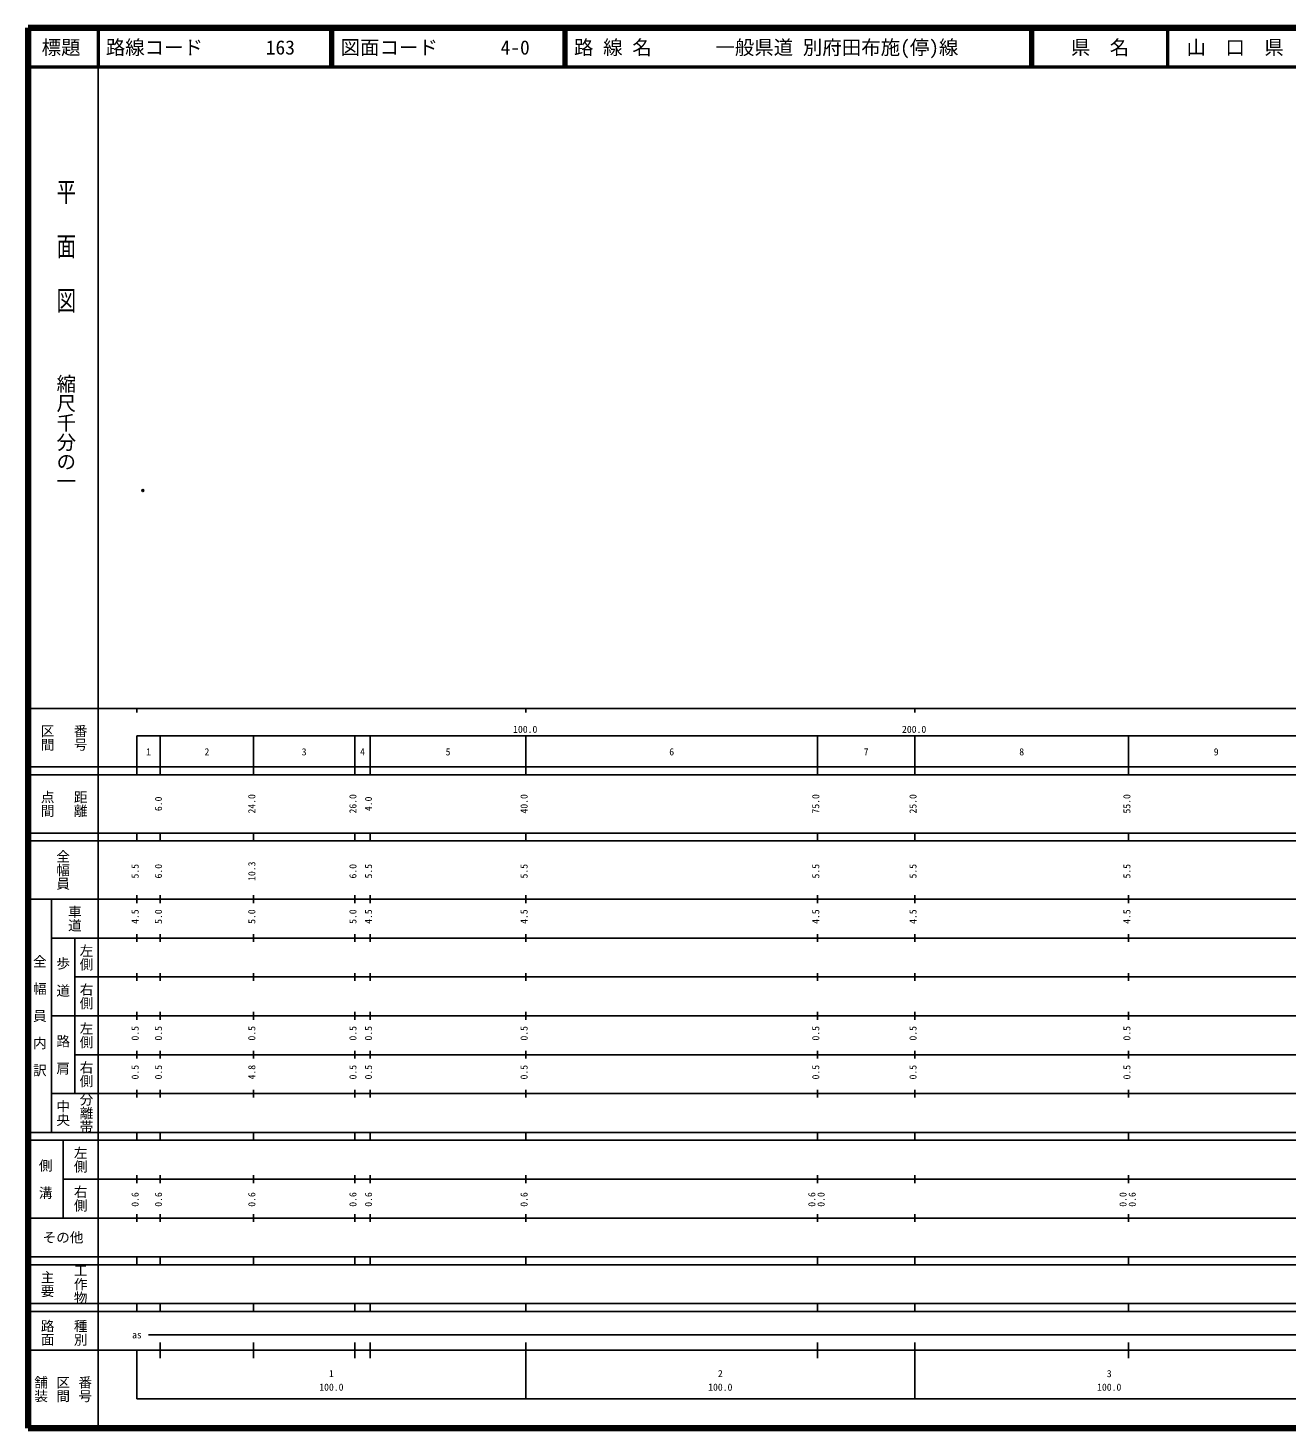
# Model space of a CAD drawing. Units: millimetres on the paper. Extents: x 40 to 680, y 20 to 380.
# Drawn here: x 40 to 363.7, y 20 to 380 of the extents above; entities that cross this region are included whole.
import ezdxf
from ezdxf.enums import TextEntityAlignment as Align

# ---------------------------------------------------------------- set-up
doc = ezdxf.new("R2010")
doc.units = ezdxf.units.MM
doc.header["$PDMODE"] = 32
doc.header["$PDSIZE"] = 0.5
doc.layers.add('M-OTRS', color=6, linetype='Continuous')
doc.layers.add('M-TTL-TXT', color=7, linetype='Continuous')
for name, color, linetype, lineweight in [('M-TTL', 2, 'Continuous', 140), ('M-TTL-BAND', 7, 'Continuous', 25), ('M-TTL-LINE', 7, 'Continuous', 50)]:
    doc.layers.add(name, color=color, linetype=linetype, lineweight=lineweight)
doc.styles.add('@ＭＳ ゴシック', font='')
doc.styles.add('ＭＳ ゴシック', font='')
doc.styles.get('@ＭＳ ゴシック').set_extended_font_data('@MS Gothic')
doc.styles.get('ＭＳ ゴシック').set_extended_font_data('MS Gothic')

msp = doc.modelspace()

# ---------------------------------------------------------------- linework, layer by layer
at = {"layer": 'M-OTRS'}
msp.add_point((69.529, 261.057), dxfattribs=at)
at = {"layer": 'M-TTL'}
for p, q in [((40, 380), (40, 20)), ((680, 380), (40, 380)), ((40, 20), (680, 20))]:
    msp.add_line(p, q, dxfattribs=at)
at = {"layer": 'M-TTL-BAND'}
for p, q in [((58, 370), (58, 20)), ((40, 205), (579, 205)), ((68, 205), (68, 204)), ((168, 205), (168, 204)), ((268, 205), (268, 204)), ((68, 198), (579, 198)), ((68, 198), (68, 188)), ((74, 188), (74, 198)), ((98, 188), (98, 198)), ((124, 188), (124, 198)), ((128, 188), (128, 198)), ((168, 188), (168, 198)), ((243, 188), (243, 198)), ((268, 188), (268, 198)), ((323, 188), (323, 198)), ((40, 190), (579, 190)), ((40, 188), (579, 188)), ((40, 173), (579, 173)), ((68, 171), (68, 173)), ((74, 171), (74, 173)), ((98, 171), (98, 173)), ((124, 171), (124, 173)), ((128, 171), (128, 173)), ((168, 171), (168, 173)), ((243, 171), (243, 173)), ((268, 171), (268, 173)), ((323, 171), (323, 173)), ((40, 171), (579, 171)), ((40, 156), (579, 156)), ((46, 96), (46, 156)), ((68, 155), (68, 157)), ((74, 155), (74, 157)), ((98, 155), (98, 157)), ((124, 155), (124, 157)), ((128, 155), (128, 157)), ((168, 155), (168, 157)), ((243, 155), (243, 157)), ((268, 155), (268, 157)), ((323, 155), (323, 157)), ((46, 146), (579, 146)), ((52, 146), (52, 106)), ((68, 145), (68, 147)), ((74, 145), (74, 147)), ((98, 145), (98, 147)), ((124, 145), (124, 147)), ((128, 145), (128, 147)), ((168, 145), (168, 147)), ((243, 145), (243, 147)), ((268, 145), (268, 147)), ((323, 145), (323, 147)), ((68, 135), (68, 137)), ((74, 135), (74, 137)), ((98, 135), (98, 137)), ((124, 135), (124, 137)), ((128, 135), (128, 137)), ((168, 135), (168, 137)), ((243, 135), (243, 137)), ((268, 135), (268, 137)), ((323, 135), (323, 137)), ((52, 136), (579, 136)), ((46, 126), (579, 126)), ((68, 125), (68, 127)), ((74, 125), (74, 127)), ((98, 125), (98, 127)), ((124, 125), (124, 127)), ((128, 125), (128, 127)), ((168, 125), (168, 127)), ((243, 125), (243, 127)), ((268, 125), (268, 127)), ((323, 125), (323, 127)), ((52, 116), (579, 116)), ((68, 115), (68, 117)), ((74, 115), (74, 117)), ((98, 115), (98, 117)), ((124, 115), (124, 117)), ((128, 115), (128, 117)), ((168, 115), (168, 117)), ((243, 115), (243, 117)), ((268, 115), (268, 117)), ((323, 115), (323, 117)), ((46, 106), (579, 106)), ((68, 105), (68, 107)), ((74, 105), (74, 107)), ((98, 105), (98, 107)), ((124, 105), (124, 107)), ((128, 105), (128, 107)), ((168, 105), (168, 107)), ((243, 105), (243, 107)), ((268, 105), (268, 107)), ((323, 105), (323, 107)), ((40, 96), (579, 96)), ((40, 94), (579, 94)), ((49, 94), (49, 74)), ((68, 94), (68, 96)), ((74, 94), (74, 96)), ((98, 94), (98, 96)), ((124, 94), (124, 96)), ((128, 94), (128, 96)), ((168, 94), (168, 96)), ((243, 94), (243, 96)), ((268, 94), (268, 96)), ((323, 94), (323, 96)), ((49, 84), (579, 84)), ((68, 83), (68, 85)), ((74, 83), (74, 85)), ((98, 83), (98, 85)), ((124, 83), (124, 85)), ((128, 83), (128, 85)), ((168, 83), (168, 85)), ((243, 83), (243, 85)), ((268, 83), (268, 85)), ((323, 83), (323, 85)), ((40, 74), (579, 74)), ((68, 73), (68, 75)), ((74, 73), (74, 75)), ((98, 73), (98, 75)), ((124, 73), (124, 75)), ((128, 73), (128, 75)), ((168, 73), (168, 75)), ((243, 73), (243, 75)), ((268, 73), (268, 75)), ((323, 73), (323, 75)), ((40, 64), (579, 64)), ((40, 62), (579, 62)), ((68, 62), (68, 64)), ((74, 62), (74, 64)), ((98, 62), (98, 64)), ((124, 62), (124, 64)), ((128, 62), (128, 64)), ((168, 62), (168, 64)), ((243, 62), (243, 64)), ((268, 62), (268, 64)), ((323, 62), (323, 64)), ((40, 52), (579, 52)), ((68, 50), (68, 52)), ((74, 50), (74, 52)), ((98, 50), (98, 52)), ((124, 50), (124, 52)), ((128, 50), (128, 52)), ((168, 50), (168, 52)), ((243, 50), (243, 52)), ((268, 50), (268, 52)), ((323, 50), (323, 52)), ((40, 50), (579, 50)), ((71, 44), (565, 44)), ((40, 40), (579, 40)), ((68, 40), (68, 27.5)), ((74, 38), (74, 42)), ((98, 38), (98, 42)), ((124, 38), (124, 42)), ((128, 38), (128, 42)), ((168, 27.5), (168, 42)), ((243, 38), (243, 42)), ((268, 27.5), (268, 42)), ((323, 38), (323, 42)), ((68, 27.5), (579, 27.5))]:
    msp.add_line(p, q, dxfattribs=at)
at = {"layer": 'M-TTL-LINE'}
for p, q in [((58, 380), (58, 370)), ((117.75, 380), (117.75, 370)), ((118.25, 380), (118.25, 370)), ((177.75, 380), (177.75, 370)), ((178.25, 380), (178.25, 370)), ((297.75, 380), (297.75, 370)), ((298.25, 380), (298.25, 370)), ((333, 380), (333, 370)), ((40, 370), (680, 370))]:
    msp.add_line(p, q, dxfattribs=at)

# ---------------------------------------------------------------- texts
at = {"layer": 'M-TTL-BAND', "style": '@ＭＳ ゴシック', "width": 1.4}
msp.add_text('平  面  図', height=3.666, rotation=270, dxfattribs=at).set_placement((49.777, 306.475), align=Align.MIDDLE_RIGHT)
at = {"layer": 'M-TTL-BAND', "style": '@ＭＳ ゴシック'}
msp.add_text('縮尺千分の一', height=3.666, rotation=270, dxfattribs=at).set_placement((49.777, 261.03), align=Align.MIDDLE_RIGHT)
for s, p in [('区間', (45, 197.5)), ('番号', (53.5, 197.5)), ('点間', (45, 180.5)), ('距離', (53.5, 180.5)), ('全幅員', (49, 163.5)), ('車道', (52, 151)), ('左側', (55, 141)), ('全\u3000幅\u3000員\u3000内\u3000訳', (43, 126)), ('歩\u3000道', (49, 136)), ('右側', (55, 131)), ('左側', (55, 121)), ('路\u3000肩', (49, 116)), ('右側', (55, 111)), ('分離帯', (55, 101)), ('中央', (49, 101)), ('左側', (53.5, 89)), ('側\u3000溝', (44.5, 84)), ('右側', (53.5, 79)), ('工作物', (53.5, 57)), ('主要', (45, 57)), ('路面', (45, 44.5)), ('種別', (53.5, 44.5)), ('舗装', (43.333, 30)), ('区間', (49, 30)), ('番号', (54.667, 30))]:
    msp.add_text(s, height=2.566, rotation=270, dxfattribs=at).set_placement(p, align=Align.MIDDLE_CENTER)
at = {"layer": 'M-TTL-BAND', "style": 'ＭＳ ゴシック'}
for s, p in [('100.0', (167.844, 198.195)), ('200.0', (267.844, 198.195)), ('1', (71, 192.405)), ('2', (86, 192.405)), ('3', (111, 192.405)), ('4', (126, 192.405)), ('5', (148, 192.405)), ('6', (205.5, 192.405)), ('7', (255.5, 192.405)), ('8', (295.5, 192.405)), ('9', (345.5, 192.405)), ('as', (68, 42.5)), ('1', (118, 32.523)), ('2', (218, 32.523)), ('3', (318, 32.523)), ('100.0', (118, 29.033)), ('100.0', (218, 29.033)), ('100.0', (318, 29.033))]:
    msp.add_text(s, height=1.833, dxfattribs=at).set_placement(p, align=Align.BOTTOM_CENTER)
for s, p in [('6.0', (75, 180.5)), ('24.0', (99, 180.5)), ('26.0', (125, 180.5)), ('4.0', (129, 180.5)), ('40.0', (169, 180.5)), ('75.0', (244, 180.5)), ('25.0', (269, 180.5)), ('55.0', (324, 180.5)), ('5.5', (69, 163.174)), ('6.0', (75, 163.174)), ('10.3', (99, 163.174)), ('6.0', (125, 163.174)), ('5.5', (129, 163.174)), ('5.5', (169, 163.174)), ('5.5', (244, 163.174)), ('5.5', (269, 163.174)), ('5.5', (324, 163.174)), ('4.5', (69, 151.5)), ('5.0', (75, 151.5)), ('5.0', (99, 151.5)), ('5.0', (125, 151.5)), ('4.5', (129, 151.5)), ('4.5', (169, 151.5)), ('4.5', (244, 151.5)), ('4.5', (269, 151.5)), ('4.5', (324, 151.5)), ('0.5', (69, 121.5)), ('0.5', (75, 121.5)), ('0.5', (99, 121.5)), ('0.5', (125, 121.5)), ('0.5', (129, 121.5)), ('0.5', (169, 121.5)), ('0.5', (244, 121.5)), ('0.5', (269, 121.5)), ('0.5', (324, 121.5)), ('0.5', (69, 111.5)), ('0.5', (75, 111.5)), ('4.8', (99, 111.5)), ('0.5', (125, 111.5)), ('0.5', (129, 111.5)), ('0.5', (169, 111.5)), ('0.5', (244, 111.5)), ('0.5', (269, 111.5)), ('0.5', (324, 111.5)), ('0.6', (69, 78.764)), ('0.6', (75, 78.764)), ('0.6', (99, 78.764)), ('0.6', (125, 78.764)), ('0.6', (129, 78.764)), ('0.6', (169, 78.764)), ('0.6', (243, 78.764)), ('0.0', (245.37, 78.764)), ('0.0', (323, 78.764)), ('0.6', (325.37, 78.764))]:
    msp.add_text(s, height=1.833, rotation=90, dxfattribs=at).set_placement(p, align=Align.BOTTOM_CENTER)
msp.add_text('その他', height=2.566, dxfattribs=at).set_placement((49, 69), align=Align.MIDDLE_CENTER)
at = {"layer": 'M-TTL-TXT', "style": 'ＭＳ ゴシック'}
for s, p in [('標題', (48.5, 375)), ('県\u3000名', (315.625, 375)), ('山\u3000口\u3000県', (350.375, 375))]:
    msp.add_text(s, height=3.666, dxfattribs=at).set_placement(p, align=Align.MIDDLE_CENTER)
for s, p in [('路線コード', (60, 375)), ('163', (101.142, 375)), ('図面コード', (120.38, 375)), ('4-0', (161.521, 375)), ('路 線 名', (180.38, 375)), ('一般県道 別府田布施(停)線', (216.734, 375))]:
    msp.add_text(s, height=3.666, dxfattribs=at).set_placement(p, align=Align.MIDDLE_LEFT)

doc.saveas('drawing.dxf')
